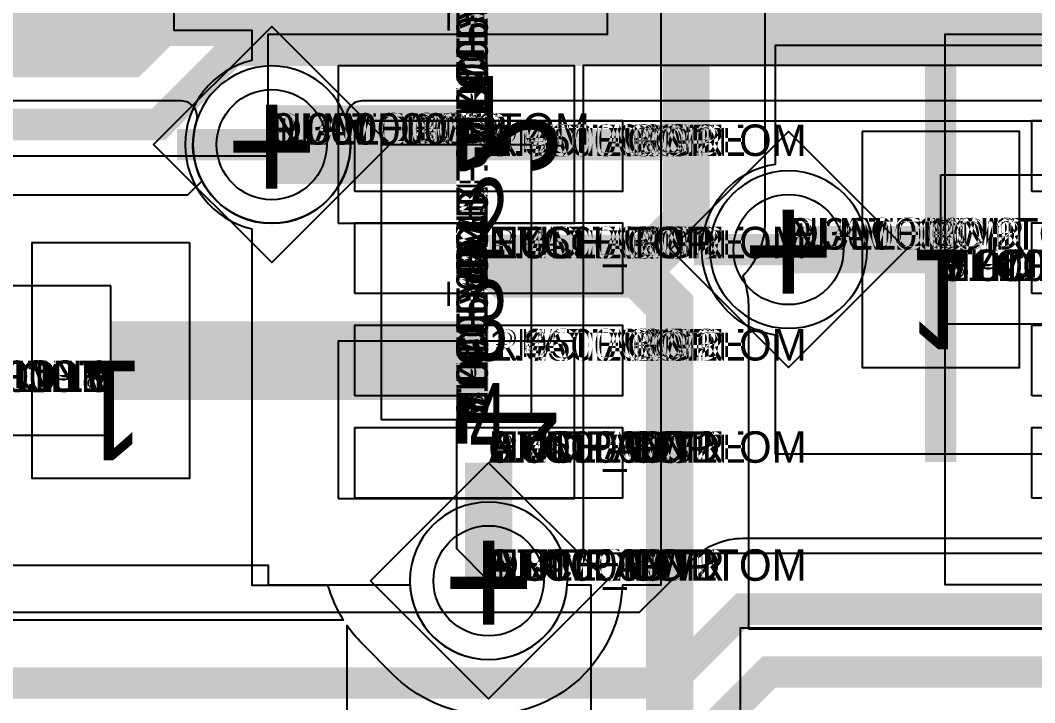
# Model space of a CAD drawing. Extents: x 0 to 323, y 0 to 320.
# Drawn here: x 49.34 to 55.78, y 230.33 to 234.67 of the extents above; entities that cross this region are included whole.
import ezdxf
from ezdxf.enums import TextEntityAlignment as Align

# ---------------------------------------------------------------- set-up
doc = ezdxf.new("R2010")
doc.units = 0
doc.header["$MEASUREMENT"] = 0
doc.layers.get('0').update_dxf_attribs({"linetype": 'CONTINUOUS'})
for name, color, linetype in [('CDN_FIGURES', 7, 'CONTINUOUS'), ('ETCH_BOTTOM', 7, 'CONTINUOUS'), ('ETCH_GND', 3, 'CONTINUOUS'), ('ETCH_INT1', 4, 'CONTINUOUS'), ('ETCH_INT2', 5, 'CONTINUOUS'), ('ETCH_PWR', 6, 'CONTINUOUS'), ('ETCH_TOP', 2, 'CONTINUOUS'), ('MANUFACTURING_NCLEGEND-1-6', 8, 'CONTINUOUS'), ('PACKAGE_GEOMETRY_ASSEMBLY_TOP', 11, 'CONTINUOUS'), ('PACKAGE_GEOMETRY_PIN_NUMBER', 9, 'CONTINUOUS')]:
    doc.layers.add(name, color=color, linetype=linetype)

# ---------------------------------------------------------------- blocks, each defined once
blk = doc.blocks.new('PAD_INFO')
for tag in ['SHAPE_TYPE', 'PAD_HEIGHT', 'PAD_LAYER', 'PAD_TYPE', 'PAD_WIDTH']:
    blk.add_attdef(tag, (0, 0), '', height=0.2)
at = {"flags": 2}
blk.add_attdef('CDN_TYPE', (0, 0), '', height=0.2, dxfattribs=at)
blk = doc.blocks.new('DRILL_INFO')
at = {"flags": 2}
blk.add_attdef('CDN_TYPE', (0, 0), '', height=0.2, dxfattribs=at)
for tag in ['FSHAPE', 'FCHAR', 'DRILL_HEIGHT', 'DIAMETER', 'PLATED', 'DRILL_WIDTH']:
    blk.add_attdef(tag, (0, 0), '', height=0.2)
blk = doc.blocks.new('VIA0700X0300')
at = {"layer": 'ETCH_BOTTOM'}
blk.add_circle((0, 0), 0.35, dxfattribs=at)
at = {"layer": 'ETCH_GND'}
blk.add_circle((0, 0), 0.35, dxfattribs=at)
at = {"layer": 'ETCH_INT1'}
blk.add_circle((0, 0), 0.35, dxfattribs=at)
at = {"layer": 'ETCH_INT2'}
blk.add_circle((0, 0), 0.35, dxfattribs=at)
at = {"layer": 'ETCH_PWR'}
blk.add_circle((0, 0), 0.35, dxfattribs=at)
at = {"layer": 'ETCH_TOP'}
blk.add_circle((0, 0), 0.35, dxfattribs=at)
ref = blk.add_blockref('PAD_INFO', (0, 0))
ref.add_attrib('PAD_LAYER', 'ETCH_TOP', (0, 0), dxfattribs={"height": 0.2})
ref.add_attrib('SHAPE_TYPE', 'NULL', (0, 0), dxfattribs={"height": 0.2})
ref.add_attrib('PAD_TYPE', 'ANTIPAD', (0, 0), dxfattribs={"height": 0.2})
ref.add_attrib('PAD_WIDTH', '0.000000', (0, 0), dxfattribs={"height": 0.2})
ref.add_attrib('PAD_HEIGHT', '0.000000', (0, 0), dxfattribs={"height": 0.2})
ref = blk.add_blockref('PAD_INFO', (0, 0))
ref.add_attrib('PAD_LAYER', 'ETCH_GND', (0, 0), dxfattribs={"height": 0.2})
ref.add_attrib('SHAPE_TYPE', 'NULL', (0, 0), dxfattribs={"height": 0.2})
ref.add_attrib('PAD_TYPE', 'ANTIPAD', (0, 0), dxfattribs={"height": 0.2})
ref.add_attrib('PAD_WIDTH', '0.000000', (0, 0), dxfattribs={"height": 0.2})
ref.add_attrib('PAD_HEIGHT', '0.000000', (0, 0), dxfattribs={"height": 0.2})
ref = blk.add_blockref('PAD_INFO', (0, 0))
ref.add_attrib('PAD_LAYER', 'ETCH_INT1', (0, 0), dxfattribs={"height": 0.2})
ref.add_attrib('SHAPE_TYPE', 'NULL', (0, 0), dxfattribs={"height": 0.2})
ref.add_attrib('PAD_TYPE', 'ANTIPAD', (0, 0), dxfattribs={"height": 0.2})
ref.add_attrib('PAD_WIDTH', '0.000000', (0, 0), dxfattribs={"height": 0.2})
ref.add_attrib('PAD_HEIGHT', '0.000000', (0, 0), dxfattribs={"height": 0.2})
ref = blk.add_blockref('PAD_INFO', (0, 0))
ref.add_attrib('PAD_LAYER', 'ETCH_INT2', (0, 0), dxfattribs={"height": 0.2})
ref.add_attrib('SHAPE_TYPE', 'NULL', (0, 0), dxfattribs={"height": 0.2})
ref.add_attrib('PAD_TYPE', 'ANTIPAD', (0, 0), dxfattribs={"height": 0.2})
ref.add_attrib('PAD_WIDTH', '0.000000', (0, 0), dxfattribs={"height": 0.2})
ref.add_attrib('PAD_HEIGHT', '0.000000', (0, 0), dxfattribs={"height": 0.2})
ref = blk.add_blockref('PAD_INFO', (0, 0))
ref.add_attrib('PAD_LAYER', 'ETCH_PWR', (0, 0), dxfattribs={"height": 0.2})
ref.add_attrib('SHAPE_TYPE', 'NULL', (0, 0), dxfattribs={"height": 0.2})
ref.add_attrib('PAD_TYPE', 'ANTIPAD', (0, 0), dxfattribs={"height": 0.2})
ref.add_attrib('PAD_WIDTH', '0.000000', (0, 0), dxfattribs={"height": 0.2})
ref.add_attrib('PAD_HEIGHT', '0.000000', (0, 0), dxfattribs={"height": 0.2})
ref = blk.add_blockref('PAD_INFO', (0, 0))
ref.add_attrib('PAD_LAYER', 'ETCH_BOTTOM', (0, 0), dxfattribs={"height": 0.2})
ref.add_attrib('SHAPE_TYPE', 'NULL', (0, 0), dxfattribs={"height": 0.2})
ref.add_attrib('PAD_TYPE', 'ANTIPAD', (0, 0), dxfattribs={"height": 0.2})
ref.add_attrib('PAD_WIDTH', '0.000000', (0, 0), dxfattribs={"height": 0.2})
ref.add_attrib('PAD_HEIGHT', '0.000000', (0, 0), dxfattribs={"height": 0.2})
ref = blk.add_blockref('PAD_INFO', (0, 0))
ref.add_attrib('PAD_LAYER', 'ETCH_TOP', (0, 0), dxfattribs={"height": 0.2})
ref.add_attrib('SHAPE_TYPE', 'NULL', (0, 0), dxfattribs={"height": 0.2})
ref.add_attrib('PAD_TYPE', 'THERMAL', (0, 0), dxfattribs={"height": 0.2})
ref.add_attrib('PAD_WIDTH', '0.000000', (0, 0), dxfattribs={"height": 0.2})
ref.add_attrib('PAD_HEIGHT', '0.000000', (0, 0), dxfattribs={"height": 0.2})
ref = blk.add_blockref('PAD_INFO', (0, 0))
ref.add_attrib('PAD_LAYER', 'ETCH_GND', (0, 0), dxfattribs={"height": 0.2})
ref.add_attrib('SHAPE_TYPE', 'NULL', (0, 0), dxfattribs={"height": 0.2})
ref.add_attrib('PAD_TYPE', 'THERMAL', (0, 0), dxfattribs={"height": 0.2})
ref.add_attrib('PAD_WIDTH', '0.000000', (0, 0), dxfattribs={"height": 0.2})
ref.add_attrib('PAD_HEIGHT', '0.000000', (0, 0), dxfattribs={"height": 0.2})
ref = blk.add_blockref('PAD_INFO', (0, 0))
ref.add_attrib('PAD_LAYER', 'ETCH_INT1', (0, 0), dxfattribs={"height": 0.2})
ref.add_attrib('SHAPE_TYPE', 'NULL', (0, 0), dxfattribs={"height": 0.2})
ref.add_attrib('PAD_TYPE', 'THERMAL', (0, 0), dxfattribs={"height": 0.2})
ref.add_attrib('PAD_WIDTH', '0.000000', (0, 0), dxfattribs={"height": 0.2})
ref.add_attrib('PAD_HEIGHT', '0.000000', (0, 0), dxfattribs={"height": 0.2})
ref = blk.add_blockref('PAD_INFO', (0, 0))
ref.add_attrib('PAD_LAYER', 'ETCH_INT2', (0, 0), dxfattribs={"height": 0.2})
ref.add_attrib('SHAPE_TYPE', 'NULL', (0, 0), dxfattribs={"height": 0.2})
ref.add_attrib('PAD_TYPE', 'THERMAL', (0, 0), dxfattribs={"height": 0.2})
ref.add_attrib('PAD_WIDTH', '0.000000', (0, 0), dxfattribs={"height": 0.2})
ref.add_attrib('PAD_HEIGHT', '0.000000', (0, 0), dxfattribs={"height": 0.2})
ref = blk.add_blockref('PAD_INFO', (0, 0))
ref.add_attrib('PAD_LAYER', 'ETCH_PWR', (0, 0), dxfattribs={"height": 0.2})
ref.add_attrib('SHAPE_TYPE', 'NULL', (0, 0), dxfattribs={"height": 0.2})
ref.add_attrib('PAD_TYPE', 'THERMAL', (0, 0), dxfattribs={"height": 0.2})
ref.add_attrib('PAD_WIDTH', '0.000000', (0, 0), dxfattribs={"height": 0.2})
ref.add_attrib('PAD_HEIGHT', '0.000000', (0, 0), dxfattribs={"height": 0.2})
ref = blk.add_blockref('PAD_INFO', (0, 0))
ref.add_attrib('PAD_LAYER', 'ETCH_BOTTOM', (0, 0), dxfattribs={"height": 0.2})
ref.add_attrib('SHAPE_TYPE', 'NULL', (0, 0), dxfattribs={"height": 0.2})
ref.add_attrib('PAD_TYPE', 'THERMAL', (0, 0), dxfattribs={"height": 0.2})
ref.add_attrib('PAD_WIDTH', '0.000000', (0, 0), dxfattribs={"height": 0.2})
ref.add_attrib('PAD_HEIGHT', '0.000000', (0, 0), dxfattribs={"height": 0.2})
ref = blk.add_blockref('PAD_INFO', (0, 0))
ref.add_attrib('PAD_LAYER', 'ETCH_TOP', (0, 0), dxfattribs={"height": 0.2})
ref.add_attrib('SHAPE_TYPE', 'CIRCLE', (0, 0), dxfattribs={"height": 0.2})
ref.add_attrib('PAD_TYPE', 'REGULAR', (0, 0), dxfattribs={"height": 0.2})
ref.add_attrib('PAD_WIDTH', '0.700000', (0, 0), dxfattribs={"height": 0.2})
ref.add_attrib('PAD_HEIGHT', '0.700000', (0, 0), dxfattribs={"height": 0.2})
ref = blk.add_blockref('PAD_INFO', (0, 0))
ref.add_attrib('PAD_LAYER', 'ETCH_GND', (0, 0), dxfattribs={"height": 0.2})
ref.add_attrib('SHAPE_TYPE', 'CIRCLE', (0, 0), dxfattribs={"height": 0.2})
ref.add_attrib('PAD_TYPE', 'REGULAR', (0, 0), dxfattribs={"height": 0.2})
ref.add_attrib('PAD_WIDTH', '0.700000', (0, 0), dxfattribs={"height": 0.2})
ref.add_attrib('PAD_HEIGHT', '0.700000', (0, 0), dxfattribs={"height": 0.2})
ref = blk.add_blockref('PAD_INFO', (0, 0))
ref.add_attrib('PAD_LAYER', 'ETCH_INT1', (0, 0), dxfattribs={"height": 0.2})
ref.add_attrib('SHAPE_TYPE', 'CIRCLE', (0, 0), dxfattribs={"height": 0.2})
ref.add_attrib('PAD_TYPE', 'REGULAR', (0, 0), dxfattribs={"height": 0.2})
ref.add_attrib('PAD_WIDTH', '0.700000', (0, 0), dxfattribs={"height": 0.2})
ref.add_attrib('PAD_HEIGHT', '0.700000', (0, 0), dxfattribs={"height": 0.2})
ref = blk.add_blockref('PAD_INFO', (0, 0))
ref.add_attrib('PAD_LAYER', 'ETCH_INT2', (0, 0), dxfattribs={"height": 0.2})
ref.add_attrib('SHAPE_TYPE', 'CIRCLE', (0, 0), dxfattribs={"height": 0.2})
ref.add_attrib('PAD_TYPE', 'REGULAR', (0, 0), dxfattribs={"height": 0.2})
ref.add_attrib('PAD_WIDTH', '0.700000', (0, 0), dxfattribs={"height": 0.2})
ref.add_attrib('PAD_HEIGHT', '0.700000', (0, 0), dxfattribs={"height": 0.2})
ref = blk.add_blockref('PAD_INFO', (0, 0))
ref.add_attrib('PAD_LAYER', 'ETCH_PWR', (0, 0), dxfattribs={"height": 0.2})
ref.add_attrib('SHAPE_TYPE', 'CIRCLE', (0, 0), dxfattribs={"height": 0.2})
ref.add_attrib('PAD_TYPE', 'REGULAR', (0, 0), dxfattribs={"height": 0.2})
ref.add_attrib('PAD_WIDTH', '0.700000', (0, 0), dxfattribs={"height": 0.2})
ref.add_attrib('PAD_HEIGHT', '0.700000', (0, 0), dxfattribs={"height": 0.2})
ref = blk.add_blockref('PAD_INFO', (0, 0))
ref.add_attrib('PAD_LAYER', 'ETCH_BOTTOM', (0, 0), dxfattribs={"height": 0.2})
ref.add_attrib('SHAPE_TYPE', 'CIRCLE', (0, 0), dxfattribs={"height": 0.2})
ref.add_attrib('PAD_TYPE', 'REGULAR', (0, 0), dxfattribs={"height": 0.2})
ref.add_attrib('PAD_WIDTH', '0.700000', (0, 0), dxfattribs={"height": 0.2})
ref.add_attrib('PAD_HEIGHT', '0.700000', (0, 0), dxfattribs={"height": 0.2})
ref = blk.add_blockref('DRILL_INFO', (0, 0))
ref.add_attrib('DIAMETER', '0.300000', (0, 0), dxfattribs={"height": 0.2})
ref.add_attrib('PLATED', 'PLATED', (0, 0), dxfattribs={"height": 0.2})
ref.add_attrib('FSHAPE', 'DIAMOND', (0, 0), dxfattribs={"height": 0.2})
ref.add_attrib('FCHAR', '+', (0, 0), dxfattribs={"height": 0.2})
ref.add_attrib('DRILL_WIDTH', '1.500000', (0, 0), dxfattribs={"height": 0.2})
ref.add_attrib('DRILL_HEIGHT', '1.500000', (0, 0), dxfattribs={"height": 0.2})
for tag in ['CDN_TYPE', 'PIN']:
    blk.add_attdef(tag, (0, 0), '', height=0.2)
at = {"flags": 2}
for tag in ['PSTKNAME', 'BBV']:
    blk.add_attdef(tag, (0, 0), '', height=0.2, dxfattribs=at)
blk = doc.blocks.new('FIGURE_DIAMOND')
at = {"layer": 'CDN_FIGURES'}
blk.add_lwpolyline([(-0.5, 0), (0, 0.5), (0.5, 0), (0, -0.5)], close=True, dxfattribs=at)
blk = doc.blocks.new('RC1000X1500TS')
at = {"layer": 'ETCH_TOP'}
blk.add_lwpolyline([(-0.5, -0.75), (-0.5, 0.75), (0.5, 0.75), (0.5, -0.75)], close=True, dxfattribs=at)
ref = blk.add_blockref('PAD_INFO', (0, 0))
ref.add_attrib('PAD_LAYER', 'ETCH_TOP', (0, 0), dxfattribs={"height": 0.2})
ref.add_attrib('SHAPE_TYPE', 'NULL', (0, 0), dxfattribs={"height": 0.2})
ref.add_attrib('PAD_TYPE', 'ANTIPAD', (0, 0), dxfattribs={"height": 0.2})
ref.add_attrib('PAD_WIDTH', '0.000000', (0, 0), dxfattribs={"height": 0.2})
ref.add_attrib('PAD_HEIGHT', '0.000000', (0, 0), dxfattribs={"height": 0.2})
ref = blk.add_blockref('PAD_INFO', (0, 0))
ref.add_attrib('PAD_LAYER', 'ETCH_GND', (0, 0), dxfattribs={"height": 0.2})
ref.add_attrib('SHAPE_TYPE', 'NULL', (0, 0), dxfattribs={"height": 0.2})
ref.add_attrib('PAD_TYPE', 'ANTIPAD', (0, 0), dxfattribs={"height": 0.2})
ref.add_attrib('PAD_WIDTH', '0.000000', (0, 0), dxfattribs={"height": 0.2})
ref.add_attrib('PAD_HEIGHT', '0.000000', (0, 0), dxfattribs={"height": 0.2})
ref = blk.add_blockref('PAD_INFO', (0, 0))
ref.add_attrib('PAD_LAYER', 'ETCH_INT1', (0, 0), dxfattribs={"height": 0.2})
ref.add_attrib('SHAPE_TYPE', 'NULL', (0, 0), dxfattribs={"height": 0.2})
ref.add_attrib('PAD_TYPE', 'ANTIPAD', (0, 0), dxfattribs={"height": 0.2})
ref.add_attrib('PAD_WIDTH', '0.000000', (0, 0), dxfattribs={"height": 0.2})
ref.add_attrib('PAD_HEIGHT', '0.000000', (0, 0), dxfattribs={"height": 0.2})
ref = blk.add_blockref('PAD_INFO', (0, 0))
ref.add_attrib('PAD_LAYER', 'ETCH_INT2', (0, 0), dxfattribs={"height": 0.2})
ref.add_attrib('SHAPE_TYPE', 'NULL', (0, 0), dxfattribs={"height": 0.2})
ref.add_attrib('PAD_TYPE', 'ANTIPAD', (0, 0), dxfattribs={"height": 0.2})
ref.add_attrib('PAD_WIDTH', '0.000000', (0, 0), dxfattribs={"height": 0.2})
ref.add_attrib('PAD_HEIGHT', '0.000000', (0, 0), dxfattribs={"height": 0.2})
ref = blk.add_blockref('PAD_INFO', (0, 0))
ref.add_attrib('PAD_LAYER', 'ETCH_PWR', (0, 0), dxfattribs={"height": 0.2})
ref.add_attrib('SHAPE_TYPE', 'NULL', (0, 0), dxfattribs={"height": 0.2})
ref.add_attrib('PAD_TYPE', 'ANTIPAD', (0, 0), dxfattribs={"height": 0.2})
ref.add_attrib('PAD_WIDTH', '0.000000', (0, 0), dxfattribs={"height": 0.2})
ref.add_attrib('PAD_HEIGHT', '0.000000', (0, 0), dxfattribs={"height": 0.2})
ref = blk.add_blockref('PAD_INFO', (0, 0))
ref.add_attrib('PAD_LAYER', 'ETCH_BOTTOM', (0, 0), dxfattribs={"height": 0.2})
ref.add_attrib('SHAPE_TYPE', 'NULL', (0, 0), dxfattribs={"height": 0.2})
ref.add_attrib('PAD_TYPE', 'ANTIPAD', (0, 0), dxfattribs={"height": 0.2})
ref.add_attrib('PAD_WIDTH', '0.000000', (0, 0), dxfattribs={"height": 0.2})
ref.add_attrib('PAD_HEIGHT', '0.000000', (0, 0), dxfattribs={"height": 0.2})
ref = blk.add_blockref('PAD_INFO', (0, 0))
ref.add_attrib('PAD_LAYER', 'ETCH_TOP', (0, 0), dxfattribs={"height": 0.2})
ref.add_attrib('SHAPE_TYPE', 'NULL', (0, 0), dxfattribs={"height": 0.2})
ref.add_attrib('PAD_TYPE', 'THERMAL', (0, 0), dxfattribs={"height": 0.2})
ref.add_attrib('PAD_WIDTH', '0.000000', (0, 0), dxfattribs={"height": 0.2})
ref.add_attrib('PAD_HEIGHT', '0.000000', (0, 0), dxfattribs={"height": 0.2})
ref = blk.add_blockref('PAD_INFO', (0, 0))
ref.add_attrib('PAD_LAYER', 'ETCH_GND', (0, 0), dxfattribs={"height": 0.2})
ref.add_attrib('SHAPE_TYPE', 'NULL', (0, 0), dxfattribs={"height": 0.2})
ref.add_attrib('PAD_TYPE', 'THERMAL', (0, 0), dxfattribs={"height": 0.2})
ref.add_attrib('PAD_WIDTH', '0.000000', (0, 0), dxfattribs={"height": 0.2})
ref.add_attrib('PAD_HEIGHT', '0.000000', (0, 0), dxfattribs={"height": 0.2})
ref = blk.add_blockref('PAD_INFO', (0, 0))
ref.add_attrib('PAD_LAYER', 'ETCH_INT1', (0, 0), dxfattribs={"height": 0.2})
ref.add_attrib('SHAPE_TYPE', 'NULL', (0, 0), dxfattribs={"height": 0.2})
ref.add_attrib('PAD_TYPE', 'THERMAL', (0, 0), dxfattribs={"height": 0.2})
ref.add_attrib('PAD_WIDTH', '0.000000', (0, 0), dxfattribs={"height": 0.2})
ref.add_attrib('PAD_HEIGHT', '0.000000', (0, 0), dxfattribs={"height": 0.2})
ref = blk.add_blockref('PAD_INFO', (0, 0))
ref.add_attrib('PAD_LAYER', 'ETCH_INT2', (0, 0), dxfattribs={"height": 0.2})
ref.add_attrib('SHAPE_TYPE', 'NULL', (0, 0), dxfattribs={"height": 0.2})
ref.add_attrib('PAD_TYPE', 'THERMAL', (0, 0), dxfattribs={"height": 0.2})
ref.add_attrib('PAD_WIDTH', '0.000000', (0, 0), dxfattribs={"height": 0.2})
ref.add_attrib('PAD_HEIGHT', '0.000000', (0, 0), dxfattribs={"height": 0.2})
ref = blk.add_blockref('PAD_INFO', (0, 0))
ref.add_attrib('PAD_LAYER', 'ETCH_PWR', (0, 0), dxfattribs={"height": 0.2})
ref.add_attrib('SHAPE_TYPE', 'NULL', (0, 0), dxfattribs={"height": 0.2})
ref.add_attrib('PAD_TYPE', 'THERMAL', (0, 0), dxfattribs={"height": 0.2})
ref.add_attrib('PAD_WIDTH', '0.000000', (0, 0), dxfattribs={"height": 0.2})
ref.add_attrib('PAD_HEIGHT', '0.000000', (0, 0), dxfattribs={"height": 0.2})
ref = blk.add_blockref('PAD_INFO', (0, 0))
ref.add_attrib('PAD_LAYER', 'ETCH_BOTTOM', (0, 0), dxfattribs={"height": 0.2})
ref.add_attrib('SHAPE_TYPE', 'NULL', (0, 0), dxfattribs={"height": 0.2})
ref.add_attrib('PAD_TYPE', 'THERMAL', (0, 0), dxfattribs={"height": 0.2})
ref.add_attrib('PAD_WIDTH', '0.000000', (0, 0), dxfattribs={"height": 0.2})
ref.add_attrib('PAD_HEIGHT', '0.000000', (0, 0), dxfattribs={"height": 0.2})
ref = blk.add_blockref('PAD_INFO', (0, 0))
ref.add_attrib('PAD_LAYER', 'ETCH_GND', (0, 0), dxfattribs={"height": 0.2})
ref.add_attrib('SHAPE_TYPE', 'NULL', (0, 0), dxfattribs={"height": 0.2})
ref.add_attrib('PAD_TYPE', 'REGULAR', (0, 0), dxfattribs={"height": 0.2})
ref.add_attrib('PAD_WIDTH', '0.000000', (0, 0), dxfattribs={"height": 0.2})
ref.add_attrib('PAD_HEIGHT', '0.000000', (0, 0), dxfattribs={"height": 0.2})
ref = blk.add_blockref('PAD_INFO', (0, 0))
ref.add_attrib('PAD_LAYER', 'ETCH_INT1', (0, 0), dxfattribs={"height": 0.2})
ref.add_attrib('SHAPE_TYPE', 'NULL', (0, 0), dxfattribs={"height": 0.2})
ref.add_attrib('PAD_TYPE', 'REGULAR', (0, 0), dxfattribs={"height": 0.2})
ref.add_attrib('PAD_WIDTH', '0.000000', (0, 0), dxfattribs={"height": 0.2})
ref.add_attrib('PAD_HEIGHT', '0.000000', (0, 0), dxfattribs={"height": 0.2})
ref = blk.add_blockref('PAD_INFO', (0, 0))
ref.add_attrib('PAD_LAYER', 'ETCH_INT2', (0, 0), dxfattribs={"height": 0.2})
ref.add_attrib('SHAPE_TYPE', 'NULL', (0, 0), dxfattribs={"height": 0.2})
ref.add_attrib('PAD_TYPE', 'REGULAR', (0, 0), dxfattribs={"height": 0.2})
ref.add_attrib('PAD_WIDTH', '0.000000', (0, 0), dxfattribs={"height": 0.2})
ref.add_attrib('PAD_HEIGHT', '0.000000', (0, 0), dxfattribs={"height": 0.2})
ref = blk.add_blockref('PAD_INFO', (0, 0))
ref.add_attrib('PAD_LAYER', 'ETCH_PWR', (0, 0), dxfattribs={"height": 0.2})
ref.add_attrib('SHAPE_TYPE', 'NULL', (0, 0), dxfattribs={"height": 0.2})
ref.add_attrib('PAD_TYPE', 'REGULAR', (0, 0), dxfattribs={"height": 0.2})
ref.add_attrib('PAD_WIDTH', '0.000000', (0, 0), dxfattribs={"height": 0.2})
ref.add_attrib('PAD_HEIGHT', '0.000000', (0, 0), dxfattribs={"height": 0.2})
ref = blk.add_blockref('PAD_INFO', (0, 0))
ref.add_attrib('PAD_LAYER', 'ETCH_BOTTOM', (0, 0), dxfattribs={"height": 0.2})
ref.add_attrib('SHAPE_TYPE', 'NULL', (0, 0), dxfattribs={"height": 0.2})
ref.add_attrib('PAD_TYPE', 'REGULAR', (0, 0), dxfattribs={"height": 0.2})
ref.add_attrib('PAD_WIDTH', '0.000000', (0, 0), dxfattribs={"height": 0.2})
ref.add_attrib('PAD_HEIGHT', '0.000000', (0, 0), dxfattribs={"height": 0.2})
ref = blk.add_blockref('DRILL_INFO', (0, 0))
ref.add_attrib('DIAMETER', '0.000000', (0, 0), dxfattribs={"height": 0.2})
ref.add_attrib('PLATED', 'PLATED', (0, 0), dxfattribs={"height": 0.2})
ref.add_attrib('FSHAPE', 'NULL', (0, 0), dxfattribs={"height": 0.2})
ref.add_attrib('DRILL_WIDTH', '0.000000', (0, 0), dxfattribs={"height": 0.2})
ref.add_attrib('DRILL_HEIGHT', '0.000000', (0, 0), dxfattribs={"height": 0.2})
ref = blk.add_blockref('PAD_INFO', (0, 0))
ref.add_attrib('PAD_LAYER', 'ETCH_TOP', (0, 0), dxfattribs={"height": 0.2})
ref.add_attrib('SHAPE_TYPE', 'RECTANGLE', (0, 0), dxfattribs={"height": 0.2})
ref.add_attrib('PAD_TYPE', 'REGULAR', (0, 0), dxfattribs={"height": 0.2})
ref.add_attrib('PAD_WIDTH', '1.000000', (0, 0), dxfattribs={"height": 0.2})
ref.add_attrib('PAD_HEIGHT', '1.500000', (0, 0), dxfattribs={"height": 0.2})
for tag in ['CDN_TYPE', 'PIN']:
    blk.add_attdef(tag, (0, 0), '', height=0.2)
at = {"flags": 2}
for tag in ['PSTKNAME', 'BBV']:
    blk.add_attdef(tag, (0, 0), '', height=0.2, dxfattribs=at)
blk = doc.blocks.new('F56')
at = {"layer": 'PACKAGE_GEOMETRY_ASSEMBLY_TOP'}
blk.add_lwpolyline([(0, -0.475), (1.75, -0.475), (1.75, 0.475), (0, 0.475)], close=True, dxfattribs=at)
at = {"layer": 'ETCH_TOP'}
ref = blk.add_blockref('RC1000X1500TS', (0, 0), dxfattribs=at)
ref.add_attrib('CDN_TYPE', 'PIN', (0, 0), dxfattribs={"height": 0.2})
ref.add_attrib('PIN', '1', (0, 0), dxfattribs={"height": 0.2})
ref = blk.add_blockref('RC1000X1500TS', (1.75, 0), dxfattribs=at)
ref.add_attrib('CDN_TYPE', 'PIN', (0, 0), dxfattribs={"height": 0.2})
ref.add_attrib('PIN', '2', (0, 0), dxfattribs={"height": 0.2})
at = {"flags": 2}
for tag in ['SYMBOL_TYPE', 'CDN_TYPE', 'REFDES']:
    blk.add_attdef(tag, (0, 0), '', height=0.2, dxfattribs=at)
blk = doc.blocks.new('RC1700X0450TS_NS')
at = {"layer": 'ETCH_TOP'}
blk.add_lwpolyline([(-0.85, -0.225), (-0.85, 0.225), (0.85, 0.225), (0.85, -0.225)], close=True, dxfattribs=at)
ref = blk.add_blockref('PAD_INFO', (0, 0))
ref.add_attrib('PAD_LAYER', 'ETCH_TOP', (0, 0), dxfattribs={"height": 0.2})
ref.add_attrib('SHAPE_TYPE', 'NULL', (0, 0), dxfattribs={"height": 0.2})
ref.add_attrib('PAD_TYPE', 'ANTIPAD', (0, 0), dxfattribs={"height": 0.2})
ref.add_attrib('PAD_WIDTH', '0.000000', (0, 0), dxfattribs={"height": 0.2})
ref.add_attrib('PAD_HEIGHT', '0.000000', (0, 0), dxfattribs={"height": 0.2})
ref = blk.add_blockref('PAD_INFO', (0, 0))
ref.add_attrib('PAD_LAYER', 'ETCH_GND', (0, 0), dxfattribs={"height": 0.2})
ref.add_attrib('SHAPE_TYPE', 'NULL', (0, 0), dxfattribs={"height": 0.2})
ref.add_attrib('PAD_TYPE', 'ANTIPAD', (0, 0), dxfattribs={"height": 0.2})
ref.add_attrib('PAD_WIDTH', '0.000000', (0, 0), dxfattribs={"height": 0.2})
ref.add_attrib('PAD_HEIGHT', '0.000000', (0, 0), dxfattribs={"height": 0.2})
ref = blk.add_blockref('PAD_INFO', (0, 0))
ref.add_attrib('PAD_LAYER', 'ETCH_INT1', (0, 0), dxfattribs={"height": 0.2})
ref.add_attrib('SHAPE_TYPE', 'NULL', (0, 0), dxfattribs={"height": 0.2})
ref.add_attrib('PAD_TYPE', 'ANTIPAD', (0, 0), dxfattribs={"height": 0.2})
ref.add_attrib('PAD_WIDTH', '0.000000', (0, 0), dxfattribs={"height": 0.2})
ref.add_attrib('PAD_HEIGHT', '0.000000', (0, 0), dxfattribs={"height": 0.2})
ref = blk.add_blockref('PAD_INFO', (0, 0))
ref.add_attrib('PAD_LAYER', 'ETCH_INT2', (0, 0), dxfattribs={"height": 0.2})
ref.add_attrib('SHAPE_TYPE', 'NULL', (0, 0), dxfattribs={"height": 0.2})
ref.add_attrib('PAD_TYPE', 'ANTIPAD', (0, 0), dxfattribs={"height": 0.2})
ref.add_attrib('PAD_WIDTH', '0.000000', (0, 0), dxfattribs={"height": 0.2})
ref.add_attrib('PAD_HEIGHT', '0.000000', (0, 0), dxfattribs={"height": 0.2})
ref = blk.add_blockref('PAD_INFO', (0, 0))
ref.add_attrib('PAD_LAYER', 'ETCH_PWR', (0, 0), dxfattribs={"height": 0.2})
ref.add_attrib('SHAPE_TYPE', 'NULL', (0, 0), dxfattribs={"height": 0.2})
ref.add_attrib('PAD_TYPE', 'ANTIPAD', (0, 0), dxfattribs={"height": 0.2})
ref.add_attrib('PAD_WIDTH', '0.000000', (0, 0), dxfattribs={"height": 0.2})
ref.add_attrib('PAD_HEIGHT', '0.000000', (0, 0), dxfattribs={"height": 0.2})
ref = blk.add_blockref('PAD_INFO', (0, 0))
ref.add_attrib('PAD_LAYER', 'ETCH_BOTTOM', (0, 0), dxfattribs={"height": 0.2})
ref.add_attrib('SHAPE_TYPE', 'NULL', (0, 0), dxfattribs={"height": 0.2})
ref.add_attrib('PAD_TYPE', 'ANTIPAD', (0, 0), dxfattribs={"height": 0.2})
ref.add_attrib('PAD_WIDTH', '0.000000', (0, 0), dxfattribs={"height": 0.2})
ref.add_attrib('PAD_HEIGHT', '0.000000', (0, 0), dxfattribs={"height": 0.2})
ref = blk.add_blockref('PAD_INFO', (0, 0))
ref.add_attrib('PAD_LAYER', 'ETCH_TOP', (0, 0), dxfattribs={"height": 0.2})
ref.add_attrib('SHAPE_TYPE', 'NULL', (0, 0), dxfattribs={"height": 0.2})
ref.add_attrib('PAD_TYPE', 'THERMAL', (0, 0), dxfattribs={"height": 0.2})
ref.add_attrib('PAD_WIDTH', '0.000000', (0, 0), dxfattribs={"height": 0.2})
ref.add_attrib('PAD_HEIGHT', '0.000000', (0, 0), dxfattribs={"height": 0.2})
ref = blk.add_blockref('PAD_INFO', (0, 0))
ref.add_attrib('PAD_LAYER', 'ETCH_GND', (0, 0), dxfattribs={"height": 0.2})
ref.add_attrib('SHAPE_TYPE', 'NULL', (0, 0), dxfattribs={"height": 0.2})
ref.add_attrib('PAD_TYPE', 'THERMAL', (0, 0), dxfattribs={"height": 0.2})
ref.add_attrib('PAD_WIDTH', '0.000000', (0, 0), dxfattribs={"height": 0.2})
ref.add_attrib('PAD_HEIGHT', '0.000000', (0, 0), dxfattribs={"height": 0.2})
ref = blk.add_blockref('PAD_INFO', (0, 0))
ref.add_attrib('PAD_LAYER', 'ETCH_INT1', (0, 0), dxfattribs={"height": 0.2})
ref.add_attrib('SHAPE_TYPE', 'NULL', (0, 0), dxfattribs={"height": 0.2})
ref.add_attrib('PAD_TYPE', 'THERMAL', (0, 0), dxfattribs={"height": 0.2})
ref.add_attrib('PAD_WIDTH', '0.000000', (0, 0), dxfattribs={"height": 0.2})
ref.add_attrib('PAD_HEIGHT', '0.000000', (0, 0), dxfattribs={"height": 0.2})
ref = blk.add_blockref('PAD_INFO', (0, 0))
ref.add_attrib('PAD_LAYER', 'ETCH_INT2', (0, 0), dxfattribs={"height": 0.2})
ref.add_attrib('SHAPE_TYPE', 'NULL', (0, 0), dxfattribs={"height": 0.2})
ref.add_attrib('PAD_TYPE', 'THERMAL', (0, 0), dxfattribs={"height": 0.2})
ref.add_attrib('PAD_WIDTH', '0.000000', (0, 0), dxfattribs={"height": 0.2})
ref.add_attrib('PAD_HEIGHT', '0.000000', (0, 0), dxfattribs={"height": 0.2})
ref = blk.add_blockref('PAD_INFO', (0, 0))
ref.add_attrib('PAD_LAYER', 'ETCH_PWR', (0, 0), dxfattribs={"height": 0.2})
ref.add_attrib('SHAPE_TYPE', 'NULL', (0, 0), dxfattribs={"height": 0.2})
ref.add_attrib('PAD_TYPE', 'THERMAL', (0, 0), dxfattribs={"height": 0.2})
ref.add_attrib('PAD_WIDTH', '0.000000', (0, 0), dxfattribs={"height": 0.2})
ref.add_attrib('PAD_HEIGHT', '0.000000', (0, 0), dxfattribs={"height": 0.2})
ref = blk.add_blockref('PAD_INFO', (0, 0))
ref.add_attrib('PAD_LAYER', 'ETCH_BOTTOM', (0, 0), dxfattribs={"height": 0.2})
ref.add_attrib('SHAPE_TYPE', 'NULL', (0, 0), dxfattribs={"height": 0.2})
ref.add_attrib('PAD_TYPE', 'THERMAL', (0, 0), dxfattribs={"height": 0.2})
ref.add_attrib('PAD_WIDTH', '0.000000', (0, 0), dxfattribs={"height": 0.2})
ref.add_attrib('PAD_HEIGHT', '0.000000', (0, 0), dxfattribs={"height": 0.2})
ref = blk.add_blockref('PAD_INFO', (0, 0))
ref.add_attrib('PAD_LAYER', 'ETCH_TOP', (0, 0), dxfattribs={"height": 0.2})
ref.add_attrib('SHAPE_TYPE', 'RECTANGLE', (0, 0), dxfattribs={"height": 0.2})
ref.add_attrib('PAD_TYPE', 'REGULAR', (0, 0), dxfattribs={"height": 0.2})
ref.add_attrib('PAD_WIDTH', '1.700000', (0, 0), dxfattribs={"height": 0.2})
ref.add_attrib('PAD_HEIGHT', '0.450000', (0, 0), dxfattribs={"height": 0.2})
ref = blk.add_blockref('PAD_INFO', (0, 0))
ref.add_attrib('PAD_LAYER', 'ETCH_GND', (0, 0), dxfattribs={"height": 0.2})
ref.add_attrib('SHAPE_TYPE', 'NULL', (0, 0), dxfattribs={"height": 0.2})
ref.add_attrib('PAD_TYPE', 'REGULAR', (0, 0), dxfattribs={"height": 0.2})
ref.add_attrib('PAD_WIDTH', '0.000000', (0, 0), dxfattribs={"height": 0.2})
ref.add_attrib('PAD_HEIGHT', '0.000000', (0, 0), dxfattribs={"height": 0.2})
ref = blk.add_blockref('PAD_INFO', (0, 0))
ref.add_attrib('PAD_LAYER', 'ETCH_INT1', (0, 0), dxfattribs={"height": 0.2})
ref.add_attrib('SHAPE_TYPE', 'NULL', (0, 0), dxfattribs={"height": 0.2})
ref.add_attrib('PAD_TYPE', 'REGULAR', (0, 0), dxfattribs={"height": 0.2})
ref.add_attrib('PAD_WIDTH', '0.000000', (0, 0), dxfattribs={"height": 0.2})
ref.add_attrib('PAD_HEIGHT', '0.000000', (0, 0), dxfattribs={"height": 0.2})
ref = blk.add_blockref('PAD_INFO', (0, 0))
ref.add_attrib('PAD_LAYER', 'ETCH_INT2', (0, 0), dxfattribs={"height": 0.2})
ref.add_attrib('SHAPE_TYPE', 'NULL', (0, 0), dxfattribs={"height": 0.2})
ref.add_attrib('PAD_TYPE', 'REGULAR', (0, 0), dxfattribs={"height": 0.2})
ref.add_attrib('PAD_WIDTH', '0.000000', (0, 0), dxfattribs={"height": 0.2})
ref.add_attrib('PAD_HEIGHT', '0.000000', (0, 0), dxfattribs={"height": 0.2})
ref = blk.add_blockref('PAD_INFO', (0, 0))
ref.add_attrib('PAD_LAYER', 'ETCH_PWR', (0, 0), dxfattribs={"height": 0.2})
ref.add_attrib('SHAPE_TYPE', 'NULL', (0, 0), dxfattribs={"height": 0.2})
ref.add_attrib('PAD_TYPE', 'REGULAR', (0, 0), dxfattribs={"height": 0.2})
ref.add_attrib('PAD_WIDTH', '0.000000', (0, 0), dxfattribs={"height": 0.2})
ref.add_attrib('PAD_HEIGHT', '0.000000', (0, 0), dxfattribs={"height": 0.2})
ref = blk.add_blockref('PAD_INFO', (0, 0))
ref.add_attrib('PAD_LAYER', 'ETCH_BOTTOM', (0, 0), dxfattribs={"height": 0.2})
ref.add_attrib('SHAPE_TYPE', 'NULL', (0, 0), dxfattribs={"height": 0.2})
ref.add_attrib('PAD_TYPE', 'REGULAR', (0, 0), dxfattribs={"height": 0.2})
ref.add_attrib('PAD_WIDTH', '0.000000', (0, 0), dxfattribs={"height": 0.2})
ref.add_attrib('PAD_HEIGHT', '0.000000', (0, 0), dxfattribs={"height": 0.2})
ref = blk.add_blockref('DRILL_INFO', (0, 0))
ref.add_attrib('DIAMETER', '0.000000', (0, 0), dxfattribs={"height": 0.2})
ref.add_attrib('PLATED', 'PLATED', (0, 0), dxfattribs={"height": 0.2})
ref.add_attrib('FSHAPE', 'NULL', (0, 0), dxfattribs={"height": 0.2})
ref.add_attrib('DRILL_WIDTH', '0.000000', (0, 0), dxfattribs={"height": 0.2})
ref.add_attrib('DRILL_HEIGHT', '0.000000', (0, 0), dxfattribs={"height": 0.2})
for tag in ['CDN_TYPE', 'PIN']:
    blk.add_attdef(tag, (0, 0), '', height=0.2)
at = {"flags": 2}
for tag in ['PSTKNAME', 'BBV']:
    blk.add_attdef(tag, (0, 0), '', height=0.2, dxfattribs=at)
blk = doc.blocks.new('F28')
at = {"layer": 'PACKAGE_GEOMETRY_ASSEMBLY_TOP'}
blk.add_lwpolyline([(0.6, -2.525), (3.7, -2.525), (3.7, 0.575), (0.6, 0.575)], close=True, dxfattribs=at)
at = {"layer": 'ETCH_TOP'}
ref = blk.add_blockref('RC1700X0450TS_NS', (0, 0), dxfattribs=at)
ref.add_attrib('CDN_TYPE', 'PIN', (0, 0), dxfattribs={"height": 0.2})
ref.add_attrib('PIN', '1', (0, 0), dxfattribs={"height": 0.2})
ref = blk.add_blockref('RC1700X0450TS_NS', (0, -1.3), dxfattribs=at)
ref.add_attrib('CDN_TYPE', 'PIN', (0, 0), dxfattribs={"height": 0.2})
ref.add_attrib('PIN', '3', (0, 0), dxfattribs={"height": 0.2})
ref = blk.add_blockref('RC1700X0450TS_NS', (0, -0.65), dxfattribs=at)
ref.add_attrib('CDN_TYPE', 'PIN', (0, 0), dxfattribs={"height": 0.2})
ref.add_attrib('PIN', '2', (0, 0), dxfattribs={"height": 0.2})
ref = blk.add_blockref('RC1700X0450TS_NS', (0, -1.95), dxfattribs=at)
ref.add_attrib('CDN_TYPE', 'PIN', (0, 0), dxfattribs={"height": 0.2})
ref.add_attrib('PIN', '4', (0, 0), dxfattribs={"height": 0.2})
ref = blk.add_blockref('RC1700X0450TS_NS', (4.3, -1.95), dxfattribs=at)
ref.add_attrib('CDN_TYPE', 'PIN', (0, 0), dxfattribs={"height": 0.2})
ref.add_attrib('PIN', '5', (0, 0), dxfattribs={"height": 0.2})
ref = blk.add_blockref('RC1700X0450TS_NS', (4.3, 0), dxfattribs=at)
ref.add_attrib('CDN_TYPE', 'PIN', (0, 0), dxfattribs={"height": 0.2})
ref.add_attrib('PIN', '8', (0, 0), dxfattribs={"height": 0.2})
ref = blk.add_blockref('RC1700X0450TS_NS', (4.3, -1.3), dxfattribs=at)
ref.add_attrib('CDN_TYPE', 'PIN', (0, 0), dxfattribs={"height": 0.2})
ref.add_attrib('PIN', '6', (0, 0), dxfattribs={"height": 0.2})
ref = blk.add_blockref('RC1700X0450TS_NS', (4.3, -0.65), dxfattribs=at)
ref.add_attrib('CDN_TYPE', 'PIN', (0, 0), dxfattribs={"height": 0.2})
ref.add_attrib('PIN', '7', (0, 0), dxfattribs={"height": 0.2})
at = {"flags": 2}
for tag in ['SYMBOL_TYPE', 'CDN_TYPE', 'REFDES']:
    blk.add_attdef(tag, (0, 0), '', height=0.2, dxfattribs=at)

msp = doc.modelspace()

# ---------------------------------------------------------------- linework, layer by layer
at = {"layer": 'ETCH_BOTTOM'}
for points, format in [([(52.9127, 238.4556), (52.9127, 234.9276), (53.4077, 234.9276), (53.4077, 231.0774), (53.1622, 231.0774, -0.656288), (51.7115, 230.5044), (51.5065, 230.7094, -0.042907), (51.4127, 230.8208), (51.4127, 228.2554), (50.9436, 228.2554, -0.133937), (50.7869, 227.9812), (50.5719, 227.7662, -0.708094), (49.551, 228.2554), (49.4239, 228.2554, -1.125831), (48.3313, 228.2554)], "xyb"), ([(55.1846, 233.2105, 0.2, 0.2, 0), (55.1846, 234.5613, 0.2, 0.2, 0)], "xyseb"), ([(52.1076, 233.8775, 0.5, 0.5, 0), (50.9346, 233.8775, 0.5, 0.5, 0)], "xyseb"), ([(50.3338, 233.8775, 0.2, 0.2, 0), (50.9346, 233.8775, 0.2, 0.2, 0)], "xyseb"), ([(52.1076, 233.8775, 0.2, 0.2, 0), (53.4584, 233.8775, 0.2, 0.2, 0)], "xyseb"), ([(55.1846, 233.2105, 0.3, 0.3, 0), (54.2176, 233.2105, 0.3, 0.3, 0)], "xyseb"), ([(53.6168, 233.2105, 0.2, 0.2, 0), (54.2176, 233.2105, 0.2, 0.2, 0)], "xyseb"), ([(55.1846, 231.8597, 0.2, 0.2, 0), (55.1846, 233.2105, 0.2, 0.2, 0)], "xyseb")]:
    msp.add_lwpolyline(points, format=format, dxfattribs=at)
for points in [[(47.7361, 230.8556, 0.626688), (47.3127, 231.7506), (47.3127, 233.6056), (45.8112, 233.6056), (45.6627, 233.7541), (45.6627, 235.1569), (45.9369, 235.4312, 0.049829), (46.0125, 235.5235), (46.0125, 235.5054), (49.7834, 235.5054, 0.335344), (50.3125, 235.1054), (50.3125, 234.6054), (50.8075, 234.6054), (50.8075, 234.4127, 0.790331), (50.8075, 233.3423), (50.8075, 231.0774), (51.2901, 231.0774, 0.07185), (51.3895, 230.8556)], [(57.9847, 231.9104), (54.1345, 231.9104), (54.1345, 232.6667, -0.858795), (54.1345, 233.7543), (54.1345, 234.5106), (57.9847, 234.5106), (57.9847, 233.7049, -1.052071), (57.9847, 232.6061)], [(54.4854, 228.2054, -2.810381), (53.9125, 228.5987), (53.9125, 228.9504, -0.990772), (53.9125, 230.0506), (53.9125, 230.8056), (57.7627, 230.8056), (57.7627, 230.0533, -0.912717), (57.7627, 228.9577), (57.7627, 228.2054)]]:
    msp.add_lwpolyline(points, format="xyb", close=True, dxfattribs=at)
msp.add_lwpolyline([(52.1076, 232.1275), (52.1076, 231.3105), (52.3126, 231.1055)], dxfattribs=at)
at = {"layer": 'ETCH_GND'}
msp.add_lwpolyline([(52.8127, 231.1055, 1), (51.8125, 231.1055, 1)], format="xyb", close=True, dxfattribs=at)
at = {"layer": 'ETCH_INT1'}
for points, format in [([(99.4983, 234.3555, 0.2, 0.2, 0), (78.514, 234.3555, 0.2, 0.2, 0), (77.954, 234.9155, 0.2, 0.2, 0), (75.8869, 234.9155, 0.2, 0.2, 0), (74.2819, 233.3105, 0.2, 0.2, 0), (63.4219, 233.3105, 0.2, 0.2, 0), (61.8549, 234.8775, 0.2, 0.2, 0), (50.5203, 234.8775, 0.2, 0.2, 0), (50.0483, 234.4055, 0.2, 0.2, 0), (26.6469, 234.4055, 0.2, 0.2, 0), (26.2119, 234.8405, 0.2, 0.2, 0), (20.1333, 234.8405, 0.2, 0.2, 0), (19.1683, 233.8755, 0.2, 0.2, 0), (9.9426, 233.8755, 0.2, 0.2, 0), (8.9926, 232.9255, 0.2, 0.2, 0)], "xyseb"), ([(10.9926, 232.9255, 0.2, 0.2, 0), (11.5426, 233.4755, 0.2, 0.2, 0), (19.334, 233.4755, 0.2, 0.2, 0), (20.299, 234.4405, 0.2, 0.2, 0), (26.0462, 234.4405, 0.2, 0.2, 0), (26.4812, 234.0055, 0.2, 0.2, 0), (50.214, 234.0055, 0.2, 0.2, 0), (50.686, 234.4775, 0.2, 0.2, 0), (61.6892, 234.4775, 0.2, 0.2, 0), (63.2562, 232.9105, 0.2, 0.2, 0), (74.4476, 232.9105, 0.2, 0.2, 0), (76.0526, 234.5155, 0.2, 0.2, 0), (77.7883, 234.5155, 0.2, 0.2, 0), (78.3483, 233.9555, 0.2, 0.2, 0), (99.3326, 233.9555, 0.2, 0.2, 0)], "xyseb"), ([(99.1462, 233.5054), (78.1619, 233.5054), (77.6019, 234.0654), (76.239, 234.0654), (74.634, 232.4604), (63.0698, 232.4604), (62.206, 233.3242, -1.36261), (61.5313, 233.9989), (61.5028, 234.0274), (51.4117, 234.0274, -0.915475), (50.4912, 233.6462), (50.4004, 233.5554), (45.2897, 233.5554, -1.362386), (44.3355, 233.5554), (37.1699, 233.5554, -2.378934)], "xyb"), ([(36.1276, 230.9056), (46.9037, 230.9056, -1.968312), (47.7115, 230.9056), (53.2719, 230.9056), (53.4399, 231.0737), (53.6096, 231.2436, -0.199076), (53.9281, 231.3756), (68.9982, 231.3756, -1.88217), (69.827, 231.3756), (86.6482, 231.3756, -1.88217)], "xyb"), ([(89.1683, 230.9255, 0.2, 0.2, 0), (53.9281, 230.9255, 0.2, 0.2, 0), (53.7583, 230.7555, 0.2, 0.2, 0), (53.4583, 230.4555, 0.2, 0.2, 0), (36.314, 230.4555, 0.2, 0.2, 0), (35.939, 230.0805, 0.2, 0.2, 0), (26.2519, 230.0805, 0.2, 0.2, 0), (25.7769, 230.5555, 0.2, 0.2, 0), (22.7483, 230.5555, 0.2, 0.2, 0), (22.2733, 230.0805, 0.2, 0.2, 0), (19.4033, 230.0805, 0.2, 0.2, 0), (17.4983, 231.9855, 0.2, 0.2, 0), (11.4869, 231.9855, 0.2, 0.2, 0), (11.4768, 231.9755, 0.2, 0.2, 0), (10.0426, 231.9755, 0.2, 0.2, 0), (8.9926, 230.9255, 0.2, 0.2, 0)], "xyseb"), ([(10.9926, 230.9255, 0.2, 0.2, 0), (11.6526, 231.5855, 0.2, 0.2, 0), (17.3326, 231.5855, 0.2, 0.2, 0), (19.2376, 229.6805, 0.2, 0.2, 0), (22.439, 229.6805, 0.2, 0.2, 0), (22.914, 230.1555, 0.2, 0.2, 0), (25.6112, 230.1555, 0.2, 0.2, 0), (26.0862, 229.6805, 0.2, 0.2, 0), (35.789, 229.6805, 0.2, 0.2, 0), (36.264, 229.2055, 0.2, 0.2, 0), (41.114, 229.2055, 0.2, 0.2, 0), (41.964, 230.0555, 0.2, 0.2, 0), (42.4612, 230.0555, 0.2, 0.2, 0), (43.3112, 229.2055, 0.2, 0.2, 0), (52.774, 229.2055, 0.2, 0.2, 0), (54.094, 230.5255, 0.2, 0.2, 0), (89.334, 230.5255, 0.2, 0.2, 0)], "xyseb")]:
    msp.add_lwpolyline(points, format=format, dxfattribs=at)
msp.add_lwpolyline([(54.7177, 233.2105, 1), (53.7175, 233.2105, 1)], format="xyb", close=True, dxfattribs=at)
at = {"layer": 'ETCH_INT2'}
for points, format in [([(75.3126, 233.9555, 0.3, 0.3, 0), (70.8626, 233.9555, 0.3, 0.3, 0), (70.0626, 233.1555, 0.3, 0.3, 0), (63.3126, 233.1555, 0.3, 0.3, 0), (61.8126, 234.6555, 0.3, 0.3, 0), (39.5546, 234.6555, 0.3, 0.3, 0), (38.5546, 235.6555, 0.3, 0.3, 0), (37.2319, 235.6555, 0.3, 0.3, 0), (37.1819, 235.7055, 0.3, 0.3, 0), (36.6433, 235.7055, 0.3, 0.3, 0), (36.5933, 235.6555, 0.3, 0.3, 0), (31.7626, 235.6555, 0.3, 0.3, 0), (29.9126, 233.8055, 0.3, 0.3, 0), (29.9126, 232.9555, 0.3, 0.3, 0)], "xyseb"), ([(61.6055, 234.1554), (51.5096, 234.1554, 0.504558), (51.4127, 234.0242, -1.352856), (50.4565, 234.0242, 0.504558), (50.3596, 234.1554), (39.3475, 234.1554), (38.3475, 235.1554)], "xyb")]:
    msp.add_lwpolyline(points, format=format, dxfattribs=at)
msp.add_lwpolyline([(54.2176, 233.7106, 1), (54.2176, 232.7104, 1)], format="xyb", close=True, dxfattribs=at)
at = {"layer": 'ETCH_PWR'}
for points in [[(51.4347, 233.8775, 1), (50.4345, 233.8775, 1)], [(54.7177, 233.2105, 1), (53.7175, 233.2105, 1)], [(52.8127, 231.1055, 1), (51.8125, 231.1055, 1)]]:
    msp.add_lwpolyline(points, format="xyb", close=True, dxfattribs=at)
at = {"layer": 'ETCH_TOP'}
for points, format in [([(50.3126, 238.8056, -1), (50.3126, 237.6054), (46.9112, 237.6054), (45.7232, 236.4174, -0.273504), (46.1065, 235.9418), (46.1702, 235.8781), (47.3742, 235.8781), (47.3742, 233.8056), (50.9125, 233.8056), (50.9125, 234.5806), (53.0675, 234.5806), (53.0675, 234.8004), (52.5845, 234.8004), (52.5845, 237.0787), (51.7112, 236.2054), (49.8626, 236.2054, -1), (49.8626, 237.4056), (51.214, 237.4056), (53.5533, 239.7448, -0.116287)], "xyb"), ([(53.8962, 238.3904), (52.9064, 237.4006), (56.4347, 237.4006), (56.4347, 234.8004), (54.0677, 234.8004), (54.0677, 233.3885, -0.194727), (53.9269, 233.0406, -0.095452), (53.9627, 232.8548), (53.9627, 230.8006), (57.0005, 230.8006), (57.2625, 231.0626), (57.2625, 231.0804), (55.2125, 231.0804), (55.2125, 234.5806), (58.0127, 234.5806), (58.0127, 233.7556, -0.821413), (58.2412, 232.6006, -0.073725), (58.2627, 232.4555), (58.2627, 230.6484), (57.7347, 230.1204)], "xyb"), ([(53.6346, 236.1005, 0.3, 0.3, 0), (53.5676, 236.0335, 0.3, 0.3, 0), (53.5676, 233.3885, 0.3, 0.3, 0), (53.3346, 233.1555, 0.3, 0.3, 0), (52.3126, 233.1555, 0.3, 0.3, 0)], "xyseb"), ([(52.3126, 233.1555, 0.3, 0.3, 0), (52.4126, 233.0555, 0.3, 0.3, 0), (53.2619, 233.0555, 0.3, 0.3, 0), (53.4626, 232.8548, 0.3, 0.3, 0), (53.4626, 229.9554, 0.3, 0.3, 0), (53.9176, 229.5005, 0.3, 0.3, 0)], "xyseb"), ([(49.9126, 232.5055, 0.5, 0.5, 0), (52.3126, 232.5055, 0.5, 0.5, 0)], "xyseb"), ([(52.3126, 231.8555, 0.3, 0.3, 0), (52.3126, 231.1055, 0.3, 0.3, 0)], "xyseb"), ([(47.3742, 231.2054), (50.9125, 231.2054), (50.9125, 231.0804), (51.8131, 231.0804, 0.951011), (52.8121, 231.0804), (52.9625, 231.0804), (52.9625, 229.7482), (53.564, 229.1468, 0.181717), (53.8845, 229.0015), (53.8845, 228.2066), (50.6474, 228.2066, 0.968306), (49.6478, 228.2066), (44.1375, 228.2066)], "xyb")]:
    msp.add_lwpolyline(points, format=format, dxfattribs=at)

# ---------------------------------------------------------------- block references
at = {"xscale": -1}
for p, rotation in [((52.1076, 232.1275), 270), ((55.1846, 233.2105), 180)]:
    msp.add_blockref('F56', p, dxfattribs=dict(at, rotation=rotation))
msp.add_blockref('F28', (52.3126, 233.8055))
at = {"rotation": 180}
msp.add_blockref('F56', (49.9126, 232.5055), dxfattribs=at)
at = {"layer": 'ETCH_TOP'}
for p in [(50.9346, 233.8775), (54.2176, 233.2105), (52.3126, 231.1055)]:
    msp.add_blockref('VIA0700X0300', p, dxfattribs=at)
at = {"layer": 'MANUFACTURING_NCLEGEND-1-6', "xscale": 1.5, "yscale": 1.5}
for p in [(50.9346, 233.8775), (54.2176, 233.2105), (52.3126, 231.1055)]:
    msp.add_blockref('FIGURE_DIAMOND', p, dxfattribs=at)

# ---------------------------------------------------------------- texts
at = {"layer": 'MANUFACTURING_NCLEGEND-1-6'}
for p in [(50.9346, 233.8775), (54.2176, 233.2105), (52.3126, 231.1055)]:
    msp.add_text('+', height=0.75, dxfattribs=at).set_placement(p, align=Align.MIDDLE_CENTER)
at = {"layer": 'PACKAGE_GEOMETRY_PIN_NUMBER', "width": 0.649606}
for s, p in [('1', (52.3126, 233.8055)), ('2', (52.3126, 233.1555)), ('3', (52.3126, 232.5055)), ('4', (52.3126, 231.8555))]:
    msp.add_text(s, height=0.508, dxfattribs=at).set_placement(p, align=Align.CENTER)
at = {"layer": 'PACKAGE_GEOMETRY_PIN_NUMBER', "text_generation_flag": 2, "width": 0.88}
for s, rotation, p in [('2', 270, (52.1076, 233.8775)), ('1', 180, (55.1846, 233.2105)), ('1', 270, (52.1076, 232.1275))]:
    msp.add_text(s, height=0.635, rotation=rotation, dxfattribs=at).set_placement(p, align=Align.CENTER)
at = {"layer": 'PACKAGE_GEOMETRY_PIN_NUMBER', "width": 0.88}
msp.add_text('1', height=0.635, rotation=180, dxfattribs=at).set_placement((49.9126, 232.5055), align=Align.CENTER)

doc.saveas('drawing.dxf')
